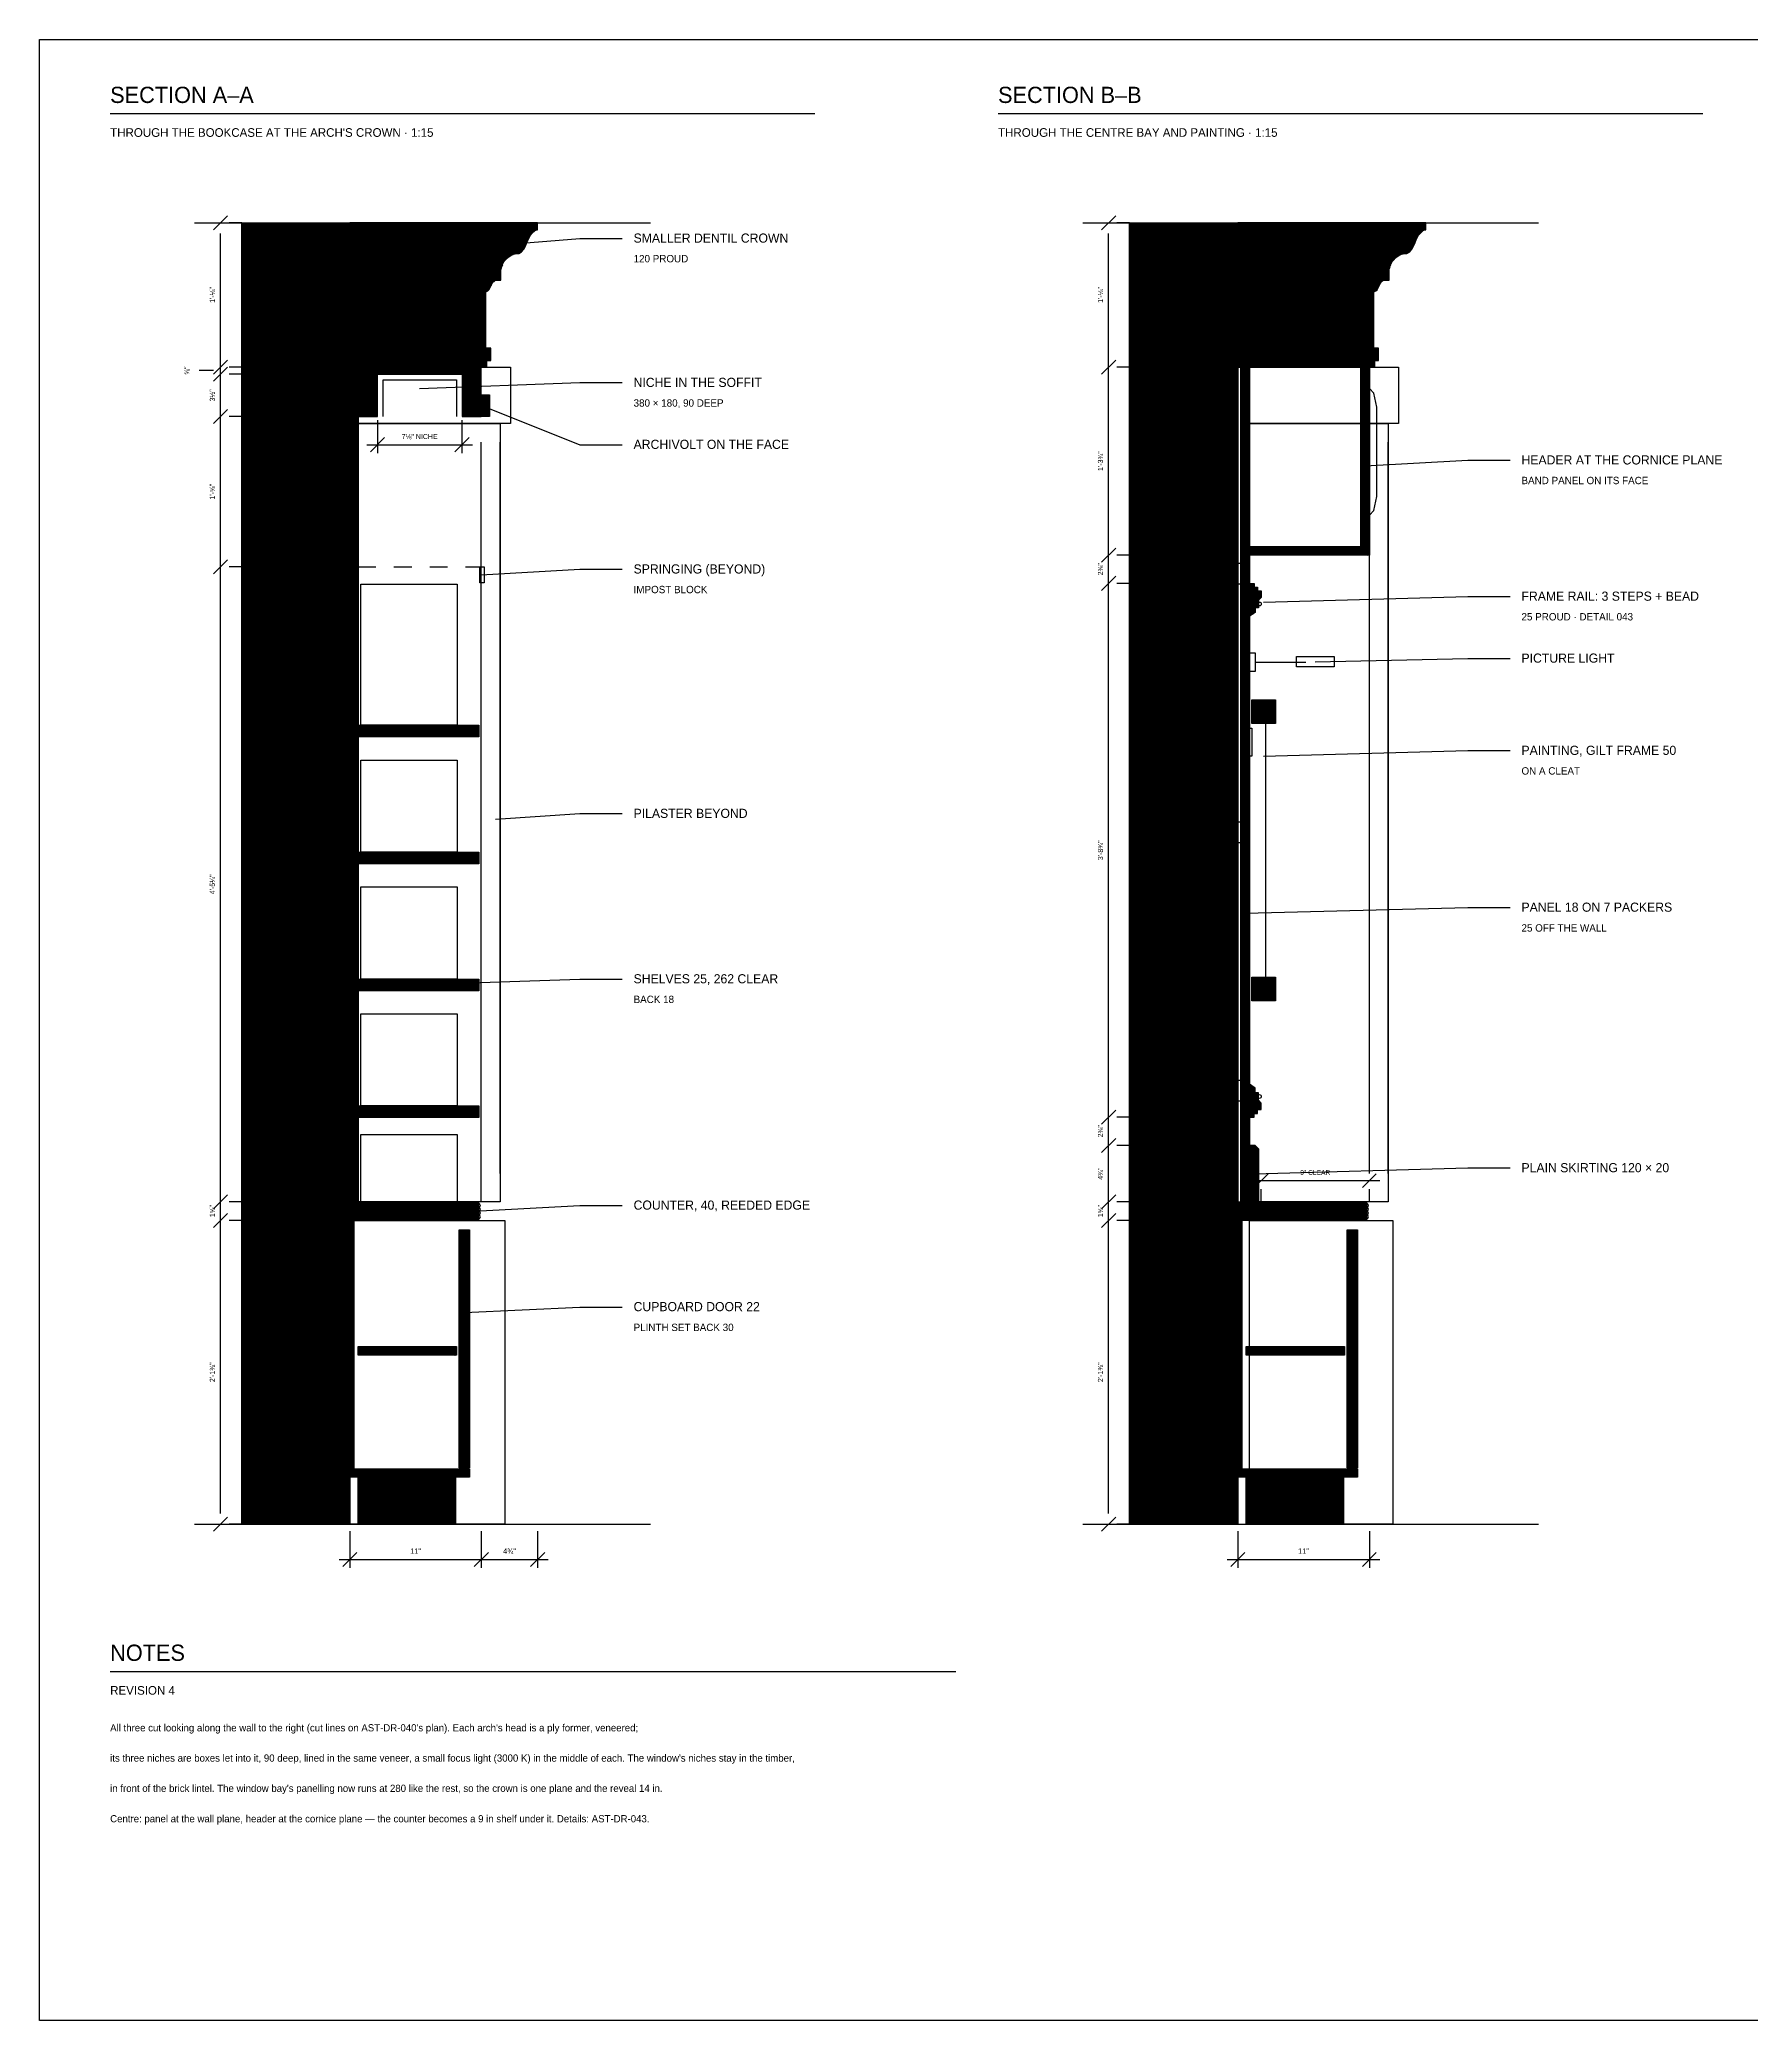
# Model space of a CAD drawing. Header units: inches. Extents: x 0.3 to 16.2, y 0.3 to 11.4.
# Drawn here: x 0.31 to 9.87, y 0.31 to 11.38 of the extents above; entities that cross this region are included whole.
import ezdxf
from ezdxf.enums import TextEntityAlignment as Align

# ---------------------------------------------------------------- set-up
doc = ezdxf.new("R2010")
doc.units = ezdxf.units.IN
doc.header["$LTSCALE"] = 0.009843
doc.header["$MEASUREMENT"] = 0
doc.linetypes.add('DASHED', pattern=[0.6, 0.5, -0.1])
for name, color, linetype in [('GEOMETRY', 7, 'Continuous'), ('HATCH', 8, 'Continuous'), ('TEXT', 7, 'Continuous')]:
    doc.layers.add(name, color=color, linetype=linetype)

msp = doc.modelspace()

# ---------------------------------------------------------------- hatches: boundary and pattern name
at = {"layer": 'HATCH'}
h = msp.add_hatch(dxfattribs=at)
h.set_pattern_fill('ANSI31', scale=0.01574803)
h.paths.add_polyline_path([(1.444, 10.354), (2.047, 10.354), (2.047, 3.087), (1.444, 3.087), (1.444, 10.354)])
h = msp.add_hatch(dxfattribs=at)
h.set_pattern_fill('ANSI31', scale=0.01574803)
h.paths.add_polyline_path([(2.782, 9.549), (2.814, 9.549), (2.814, 9.585), (2.835, 9.585), (2.835, 9.654), (2.808, 9.654), (2.808, 9.969), (2.825, 9.981), (2.835, 9.999), (2.844, 10.019), (2.861, 10.034), (2.892, 10.034), (2.892, 10.092), (2.907, 10.135), (2.932, 10.163), (2.963, 10.179), (2.992, 10.184), (3.019, 10.207), (3.037, 10.245), (3.056, 10.286), (3.087, 10.315), (3.097, 10.315), (3.097, 10.354), (2.047, 10.354), (2.047, 9.549), (2.782, 9.549)])
h = msp.add_hatch(dxfattribs=at)
h.set_pattern_fill('ANSI31', scale=0.01574803)
h.paths.add_polyline_path([(6.404, 10.354), (7.008, 10.354), (7.008, 3.087), (6.404, 3.087), (6.404, 10.354)])
h = msp.add_hatch(dxfattribs=at)
h.set_pattern_fill('ANSI31', scale=0.01574803)
h.paths.add_polyline_path([(7.743, 9.549), (7.774, 9.549), (7.774, 9.585), (7.795, 9.585), (7.795, 9.654), (7.769, 9.654), (7.769, 9.969), (7.786, 9.981), (7.795, 9.999), (7.804, 10.019), (7.822, 10.034), (7.853, 10.034), (7.853, 10.092), (7.868, 10.135), (7.893, 10.163), (7.923, 10.179), (7.953, 10.184), (7.98, 10.207), (7.998, 10.245), (8.017, 10.286), (8.047, 10.315), (8.058, 10.315), (8.058, 10.354), (7.008, 10.354), (7.008, 9.549), (7.743, 9.549)])
h = msp.add_hatch(dxfattribs=at)
h.set_pattern_fill('ANSI31', scale=0.01574803)
h.paths.add_polyline_path([(2.094, 9.273), (2.202, 9.273), (2.202, 9.509), (2.675, 9.509), (2.675, 9.273), (2.782, 9.273), (2.782, 9.549), (2.047, 9.549), (2.047, 9.273), (2.094, 9.273)])
h = msp.add_hatch(dxfattribs=at)
h.set_pattern_fill('ANSI31', scale=0.01574803)
h.paths.add_polyline_path([(7.026, 9.549), (7.073, 9.549), (7.073, 4.887), (7.026, 4.887), (7.026, 9.549)])
h = msp.add_hatch(dxfattribs=at)
h.set_pattern_fill('ANSI31', scale=0.01574803)
h.paths.add_polyline_path([(7.696, 9.549), (7.743, 9.549), (7.743, 8.499), (7.696, 8.499), (7.696, 9.549)])
h = msp.add_hatch(dxfattribs=at)
h.set_pattern_fill('ANSI31', scale=0.01574803)
h.paths.add_polyline_path([(2.782, 9.394), (2.829, 9.394), (2.829, 9.273), (2.782, 9.273), (2.782, 9.394)])
h = msp.add_hatch(dxfattribs=at)
h.set_pattern_fill('ANSI31', scale=0.01574803)
h.paths.add_polyline_path([(2.047, 9.273), (2.094, 9.273), (2.094, 4.887), (2.047, 4.887), (2.047, 9.273)])
h = msp.add_hatch(dxfattribs=at)
h.set_pattern_fill('ANSI31', scale=0.01574803)
h.paths.add_polyline_path([(7.073, 8.546), (7.743, 8.546), (7.743, 8.499), (7.073, 8.499), (7.073, 8.546)])
h = msp.add_hatch(dxfattribs=at)
h.set_pattern_fill('ANSI31', scale=0.01574803)
h.paths.add_polyline_path([(7.073, 8.341), (7.1, 8.341), (7.1, 8.32), (7.118, 8.32), (7.118, 8.299), (7.139, 8.299), (7.139, 8.262), (7.123, 8.247), (7.123, 8.205), (7.105, 8.205), (7.105, 8.178), (7.073, 8.157), (7.073, 8.341)])
h = msp.add_hatch(dxfattribs=at)
h.set_pattern_fill('ANSI31', scale=0.01574803)
h.paths.add_polyline_path([(7.087, 7.69), (7.218, 7.69), (7.218, 7.559), (7.087, 7.559), (7.087, 7.69)])
h = msp.add_hatch(dxfattribs=at)
h.set_pattern_fill('ANSI31', scale=0.01574803)
h.paths.add_polyline_path([(2.094, 7.549), (2.769, 7.549), (2.769, 7.483), (2.094, 7.483), (2.094, 7.549)])
h = msp.add_hatch(dxfattribs=at)
h.set_pattern_fill('ANSI31', scale=0.01574803)
h.paths.add_polyline_path([(2.094, 6.84), (2.769, 6.84), (2.769, 6.774), (2.094, 6.774), (2.094, 6.84)])
h = msp.add_hatch(dxfattribs=at)
h.set_pattern_fill('ANSI31', scale=0.01574803)
h.paths.add_polyline_path([(2.094, 6.131), (2.769, 6.131), (2.769, 6.066), (2.094, 6.066), (2.094, 6.131)])
h = msp.add_hatch(dxfattribs=at)
h.set_pattern_fill('ANSI31', scale=0.01574803)
h.paths.add_polyline_path([(7.087, 6.142), (7.218, 6.142), (7.218, 6.01), (7.087, 6.01), (7.087, 6.142)])
h = msp.add_hatch(dxfattribs=at)
h.set_pattern_fill('ANSI31', scale=0.01574803)
h.paths.add_polyline_path([(7.073, 5.36), (7.1, 5.36), (7.1, 5.381), (7.118, 5.381), (7.118, 5.402), (7.139, 5.402), (7.139, 5.438), (7.123, 5.454), (7.123, 5.496), (7.105, 5.496), (7.105, 5.522), (7.073, 5.543), (7.073, 5.36)])
h = msp.add_hatch(dxfattribs=at)
h.set_pattern_fill('ANSI31', scale=0.01574803)
h.paths.add_polyline_path([(2.094, 5.423), (2.769, 5.423), (2.769, 5.357), (2.094, 5.357), (2.094, 5.423)])
h = msp.add_hatch(dxfattribs=at)
h.set_pattern_fill('ANSI31', scale=0.01574803)
h.paths.add_polyline_path([(7.073, 4.887), (7.126, 4.887), (7.126, 5.181), (7.105, 5.202), (7.073, 5.202), (7.073, 4.887)])
h = msp.add_hatch(dxfattribs=at)
h.set_pattern_fill('ANSI31', scale=0.01574803)
h.paths.add_polyline_path([(2.047, 4.887), (2.766, 4.887), (2.766, 4.782), (2.047, 4.782), (2.047, 4.887)])
h = msp.add_hatch(dxfattribs=at)
h.set_pattern_fill('ANSI31', scale=0.01574803)
h.paths.add_polyline_path([(7.008, 4.887), (7.727, 4.887), (7.727, 4.782), (7.008, 4.782), (7.008, 4.887)])
h = msp.add_hatch(dxfattribs=at)
h.set_pattern_fill('ANSI31', scale=0.01574803)
h.paths.add_polyline_path([(2.047, 4.782), (2.071, 4.782), (2.071, 3.396), (2.047, 3.396), (2.047, 4.782)])
h = msp.add_hatch(dxfattribs=at)
h.set_pattern_fill('ANSI31', scale=0.01574803)
h.paths.add_polyline_path([(7.008, 4.782), (7.031, 4.782), (7.031, 3.396), (7.008, 3.396), (7.008, 4.782)])
h = msp.add_hatch(dxfattribs=at)
h.set_pattern_fill('ANSI31', scale=0.01574803)
h.paths.add_polyline_path([(2.659, 4.73), (2.717, 4.73), (2.717, 3.402), (2.659, 3.402), (2.659, 4.73)])
h = msp.add_hatch(dxfattribs=at)
h.set_pattern_fill('ANSI31', scale=0.01574803)
h.paths.add_polyline_path([(7.619, 4.73), (7.677, 4.73), (7.677, 3.402), (7.619, 3.402), (7.619, 4.73)])
h = msp.add_hatch(dxfattribs=at)
h.set_pattern_fill('ANSI31', scale=0.01574803)
h.paths.add_polyline_path([(2.094, 4.079), (2.643, 4.079), (2.643, 4.031), (2.094, 4.031), (2.094, 4.079)])
h = msp.add_hatch(dxfattribs=at)
h.set_pattern_fill('ANSI31', scale=0.01574803)
h.paths.add_polyline_path([(7.055, 4.079), (7.604, 4.079), (7.604, 4.031), (7.055, 4.031), (7.055, 4.079)])
h = msp.add_hatch(dxfattribs=at)
h.set_pattern_fill('ANSI31', scale=0.01574803)
h.paths.add_polyline_path([(2.047, 3.396), (2.717, 3.396), (2.717, 3.349), (2.047, 3.349), (2.047, 3.396)])
h = msp.add_hatch(dxfattribs=at)
h.set_pattern_fill('ANSI31', scale=0.01574803)
h.paths.add_polyline_path([(2.094, 3.349), (2.638, 3.349), (2.638, 3.087), (2.094, 3.087), (2.094, 3.349)])
h = msp.add_hatch(dxfattribs=at)
h.set_pattern_fill('ANSI31', scale=0.01574803)
h.paths.add_polyline_path([(7.008, 3.396), (7.677, 3.396), (7.677, 3.349), (7.008, 3.349), (7.008, 3.396)])
h = msp.add_hatch(dxfattribs=at)
h.set_pattern_fill('ANSI31', scale=0.01574803)
h.paths.add_polyline_path([(7.055, 3.349), (7.598, 3.349), (7.598, 3.087), (7.055, 3.087), (7.055, 3.349)])

# ---------------------------------------------------------------- linework, layer by layer
at = {"layer": 'GEOMETRY'}
for p, q in [((0.709, 10.965), (4.646, 10.965)), ((5.669, 10.965), (9.606, 10.965)), ((1.181, 10.354), (3.727, 10.354)), ((1.286, 10.315), (1.365, 10.394)), ((1.326, 3.146), (1.326, 10.295)), ((1.444, 10.354), (1.373, 10.354)), ((6.142, 10.354), (8.688, 10.354)), ((6.247, 10.315), (6.326, 10.394)), ((6.286, 3.146), (6.286, 10.295)), ((6.404, 10.354), (6.333, 10.354)), ((2.861, 10.045), (2.892, 10.045)), ((7.822, 10.045), (7.853, 10.045)), ((1.286, 9.509), (1.365, 9.588)), ((1.286, 9.47), (1.365, 9.548)), ((1.444, 9.548), (1.373, 9.548)), ((6.247, 9.509), (6.326, 9.588)), ((6.404, 9.548), (6.333, 9.548)), ((1.444, 9.509), (1.373, 9.509)), ((1.286, 9.233), (1.365, 9.312)), ((2.829, 9.315), (2.808, 9.315)), ((1.444, 9.273), (1.373, 9.273)), ((2.202, 9.253), (2.202, 9.068)), ((2.674, 9.253), (2.674, 9.068)), ((2.143, 9.115), (2.733, 9.115)), ((2.163, 9.076), (2.241, 9.155)), ((2.635, 9.076), (2.714, 9.155)), ((2.782, 5.045), (2.782, 9.129)), ((2.887, 5.045), (2.887, 9.129)), ((7.743, 5.045), (7.743, 9.129)), ((7.848, 5.045), (7.848, 9.129)), ((6.247, 8.459), (6.326, 8.538)), ((1.286, 8.394), (1.365, 8.472)), ((1.444, 8.433), (1.373, 8.433)), ((2.782, 4.887), (2.782, 8.433)), ((6.404, 8.499), (6.333, 8.499)), ((6.247, 8.302), (6.326, 8.381)), ((6.404, 8.341), (6.333, 8.341)), ((7.105, 7.9), (7.388, 7.9)), ((7.165, 6.142), (7.165, 7.559)), ((6.247, 5.32), (6.326, 5.399)), ((6.404, 5.359), (6.333, 5.359)), ((6.247, 5.163), (6.326, 5.241)), ((6.404, 5.202), (6.333, 5.202)), ((7.08, 5.005), (7.802, 5.005)), ((7.1, 4.966), (7.178, 5.044)), ((7.704, 4.966), (7.782, 5.044)), ((1.286, 4.848), (1.365, 4.926)), ((1.444, 4.887), (1.373, 4.887)), ((6.247, 4.848), (6.326, 4.926)), ((6.404, 4.887), (6.333, 4.887)), ((7.139, 4.887), (7.139, 4.958)), ((7.743, 4.887), (7.743, 4.958)), ((1.286, 4.743), (1.365, 4.822)), ((1.444, 4.782), (1.373, 4.782)), ((6.247, 4.743), (6.326, 4.822)), ((6.404, 4.782), (6.333, 4.782)), ((1.286, 3.047), (1.365, 3.126)), ((6.247, 3.047), (6.326, 3.126)), ((1.181, 3.087), (3.727, 3.087)), ((1.444, 3.087), (1.373, 3.087)), ((2.047, 3.047), (2.047, 2.843)), ((2.782, 3.047), (2.782, 2.843)), ((3.097, 3.047), (3.097, 2.843)), ((6.142, 3.087), (8.688, 3.087)), ((6.404, 3.087), (6.333, 3.087)), ((7.008, 3.047), (7.008, 2.843)), ((7.743, 3.047), (7.743, 2.843)), ((1.988, 2.89), (3.156, 2.89)), ((2.008, 2.85), (2.087, 2.929)), ((2.743, 2.85), (2.822, 2.929)), ((3.058, 2.85), (3.137, 2.929)), ((6.949, 2.89), (7.802, 2.89)), ((6.969, 2.85), (7.047, 2.929)), ((7.704, 2.85), (7.782, 2.929)), ((0.709, 2.264), (5.433, 2.264))]:
    msp.add_line(p, q, dxfattribs=at)
at = {"layer": 'GEOMETRY', "linetype": 'DASHED'}
for p, q in [((1.286, 9.529), (1.207, 9.529)), ((2.094, 8.433), (2.782, 8.433))]:
    msp.add_line(p, q, dxfattribs=at)
at = {"layer": 'GEOMETRY'}
for points in [[(0.315, 11.378), (16.22, 11.378), (16.22, 0.315), (0.315, 0.315), (0.315, 11.378)], [(1.444, 10.354), (2.047, 10.354), (2.047, 3.087), (1.444, 3.087), (1.444, 10.354)], [(3.087, 10.315), (3.097, 10.315), (3.097, 10.354), (2.047, 10.354), (2.047, 9.549), (2.782, 9.549)], [(3.087, 10.315), (3.097, 10.315), (3.097, 10.354), (2.047, 10.354), (2.047, 9.549), (2.782, 9.549)], [(6.404, 10.354), (7.008, 10.354), (7.008, 3.087), (6.404, 3.087), (6.404, 10.354)], [(8.047, 10.315), (8.058, 10.315), (8.058, 10.354), (7.008, 10.354), (7.008, 9.549), (7.743, 9.549)], [(8.047, 10.315), (8.058, 10.315), (8.058, 10.354), (7.008, 10.354), (7.008, 9.549), (7.743, 9.549)], [(2.94, 10.236), (3.333, 10.268), (3.57, 10.268)], [(2.861, 10.034), (2.892, 10.034), (2.892, 10.092)], [(2.861, 10.034), (2.892, 10.034), (2.892, 10.092)], [(7.822, 10.034), (7.853, 10.034), (7.853, 10.092)], [(7.822, 10.034), (7.853, 10.034), (7.853, 10.092)], [(2.782, 9.549), (2.814, 9.549), (2.814, 9.585), (2.835, 9.585), (2.835, 9.654), (2.808, 9.654), (2.808, 9.969)], [(2.782, 9.549), (2.814, 9.549), (2.814, 9.585), (2.835, 9.585), (2.835, 9.654), (2.808, 9.654), (2.808, 9.969)], [(7.743, 9.549), (7.774, 9.549), (7.774, 9.585), (7.795, 9.585), (7.795, 9.654), (7.769, 9.654), (7.769, 9.969)], [(7.743, 9.549), (7.774, 9.549), (7.774, 9.585), (7.795, 9.585), (7.795, 9.654), (7.769, 9.654), (7.769, 9.969)], [(2.047, 9.549), (2.945, 9.549), (2.945, 9.234), (2.047, 9.234), (2.047, 9.549)], [(2.094, 9.273), (2.202, 9.273), (2.202, 9.509), (2.675, 9.509), (2.675, 9.273), (2.782, 9.273), (2.782, 9.549), (2.047, 9.549), (2.047, 9.273), (2.094, 9.273)], [(7.026, 9.549), (7.073, 9.549), (7.073, 4.887), (7.026, 4.887), (7.026, 9.549)], [(7.073, 9.549), (7.906, 9.549), (7.906, 9.234), (7.073, 9.234), (7.073, 9.549)], [(7.696, 9.549), (7.743, 9.549), (7.743, 8.499), (7.696, 8.499), (7.696, 9.549)], [(2.234, 9.273), (2.234, 9.478), (2.643, 9.478), (2.643, 9.273)], [(2.438, 9.43), (3.333, 9.462), (3.57, 9.462)], [(7.743, 8.722), (7.769, 8.748), (7.785, 8.827), (7.785, 9.325), (7.769, 9.404), (7.743, 9.43)], [(2.782, 9.394), (2.829, 9.394), (2.829, 9.273), (2.782, 9.273), (2.782, 9.394)], [(2.808, 9.326), (3.333, 9.115), (3.57, 9.115)], [(2.047, 9.273), (2.094, 9.273), (2.094, 4.887), (2.047, 4.887), (2.047, 9.273)], [(2.047, 9.234), (2.887, 9.234), (2.887, 4.887), (2.047, 4.887), (2.047, 9.234)], [(7.073, 9.234), (7.848, 9.234), (7.848, 4.887), (7.073, 4.887), (7.073, 9.234)], [(7.719, 8.997), (8.294, 9.029), (8.53, 9.029)], [(7.073, 8.546), (7.743, 8.546), (7.743, 8.499), (7.073, 8.499), (7.073, 8.546)], [(2.774, 8.433), (2.798, 8.433), (2.798, 8.344), (2.774, 8.344), (2.774, 8.433)], [(2.782, 8.389), (3.333, 8.42), (3.57, 8.42)], [(7.008, 8.454), (7.026, 8.454), (7.026, 8.336), (7.008, 8.336), (7.008, 8.454)], [(2.11, 8.336), (2.648, 8.336), (2.648, 7.549), (2.11, 7.549), (2.11, 8.336)], [(7.073, 8.341), (7.1, 8.341), (7.1, 8.32), (7.118, 8.32), (7.118, 8.299), (7.139, 8.299), (7.139, 8.262), (7.123, 8.247), (7.123, 8.205), (7.105, 8.205), (7.105, 8.178), (7.073, 8.157), (7.073, 8.341)], [(7.152, 8.236), (8.294, 8.268), (8.53, 8.268)], [(7.073, 7.953), (7.105, 7.953), (7.105, 7.848), (7.073, 7.848), (7.073, 7.953)], [(7.336, 7.932), (7.546, 7.932), (7.546, 7.874), (7.336, 7.874), (7.336, 7.932)], [(7.441, 7.903), (8.294, 7.921), (8.53, 7.921)], [(7.087, 7.69), (7.218, 7.69), (7.218, 7.559), (7.087, 7.559), (7.087, 7.69)], [(2.094, 7.549), (2.769, 7.549), (2.769, 7.483), (2.094, 7.483), (2.094, 7.549)], [(7.073, 7.533), (7.087, 7.533), (7.087, 7.375), (7.073, 7.375), (7.073, 7.533)], [(2.11, 7.354), (2.648, 7.354), (2.648, 6.84), (2.11, 6.84), (2.11, 7.354)], [(7.152, 7.375), (8.294, 7.407), (8.53, 7.407)], [(2.861, 7.024), (3.333, 7.055), (3.57, 7.055)], [(7.008, 7.01), (7.026, 7.01), (7.026, 6.892), (7.008, 6.892), (7.008, 7.01)], [(2.094, 6.84), (2.769, 6.84), (2.769, 6.774), (2.094, 6.774), (2.094, 6.84)], [(2.11, 6.646), (2.648, 6.646), (2.648, 6.131), (2.11, 6.131), (2.11, 6.646)], [(7.05, 6.499), (8.294, 6.53), (8.53, 6.53)], [(2.094, 6.131), (2.769, 6.131), (2.769, 6.066), (2.094, 6.066), (2.094, 6.131)], [(2.441, 6.1), (3.333, 6.131), (3.57, 6.131)], [(7.087, 6.142), (7.218, 6.142), (7.218, 6.01), (7.087, 6.01), (7.087, 6.142)], [(2.11, 5.937), (2.648, 5.937), (2.648, 5.423), (2.11, 5.423), (2.11, 5.937)], [(7.008, 5.567), (7.026, 5.567), (7.026, 5.449), (7.008, 5.449), (7.008, 5.567)], [(7.073, 5.36), (7.1, 5.36), (7.1, 5.381), (7.118, 5.381), (7.118, 5.402), (7.139, 5.402), (7.139, 5.438), (7.123, 5.454), (7.123, 5.496), (7.105, 5.496), (7.105, 5.522), (7.073, 5.543), (7.073, 5.36)], [(2.094, 5.423), (2.769, 5.423), (2.769, 5.357), (2.094, 5.357), (2.094, 5.423)], [(2.11, 5.263), (2.648, 5.263), (2.648, 4.887), (2.11, 4.887), (2.11, 5.263)], [(7.073, 4.887), (7.126, 4.887), (7.126, 5.181), (7.105, 5.202), (7.073, 5.202), (7.073, 4.887)], [(7.1, 5.044), (8.294, 5.076), (8.53, 5.076)], [(2.047, 4.887), (2.766, 4.887), (2.766, 4.782), (2.047, 4.782), (2.047, 4.887)], [(7.008, 4.887), (7.727, 4.887), (7.727, 4.782), (7.008, 4.782), (7.008, 4.887)], [(2.047, 4.782), (2.913, 4.782), (2.913, 3.087), (2.047, 3.087), (2.047, 4.782)], [(2.047, 4.782), (2.071, 4.782), (2.071, 3.396), (2.047, 3.396), (2.047, 4.782)], [(2.743, 4.835), (3.333, 4.866), (3.57, 4.866)], [(7.008, 4.782), (7.031, 4.782), (7.031, 3.396), (7.008, 3.396), (7.008, 4.782)], [(7.073, 4.782), (7.874, 4.782), (7.874, 3.087), (7.073, 3.087), (7.073, 4.782)], [(2.659, 4.73), (2.717, 4.73), (2.717, 3.402), (2.659, 3.402), (2.659, 4.73)], [(7.619, 4.73), (7.677, 4.73), (7.677, 3.402), (7.619, 3.402), (7.619, 4.73)], [(2.688, 4.268), (3.333, 4.299), (3.57, 4.299)], [(2.094, 4.079), (2.643, 4.079), (2.643, 4.031), (2.094, 4.031), (2.094, 4.079)], [(7.055, 4.079), (7.604, 4.079), (7.604, 4.031), (7.055, 4.031), (7.055, 4.079)], [(2.047, 3.396), (2.717, 3.396), (2.717, 3.349), (2.047, 3.349), (2.047, 3.396)], [(2.094, 3.349), (2.638, 3.349), (2.638, 3.087), (2.094, 3.087), (2.094, 3.349)], [(7.008, 3.396), (7.677, 3.396), (7.677, 3.349), (7.008, 3.349), (7.008, 3.396)], [(7.055, 3.349), (7.598, 3.349), (7.598, 3.087), (7.055, 3.087), (7.055, 3.349)]]:
    msp.add_lwpolyline(points, dxfattribs=at)
for centre in [(7.129, 8.226), (7.129, 5.475)]:
    msp.add_circle(centre, 0.0105, dxfattribs=at)
for points in [[(2.992, 10.184), (3.039, 10.199), (3.034, 10.289), (3.087, 10.315)], [(2.992, 10.184), (3.039, 10.199), (3.034, 10.289), (3.087, 10.315)], [(7.953, 10.184), (8, 10.199), (7.995, 10.289), (8.047, 10.315)], [(7.953, 10.184), (8, 10.199), (7.995, 10.289), (8.047, 10.315)], [(2.892, 10.092), (2.903, 10.16), (2.955, 10.184), (2.992, 10.184)], [(2.892, 10.092), (2.903, 10.16), (2.955, 10.184), (2.992, 10.184)], [(7.853, 10.092), (7.864, 10.16), (7.916, 10.184), (7.953, 10.184)], [(7.853, 10.092), (7.864, 10.16), (7.916, 10.184), (7.953, 10.184)], [(2.808, 9.969), (2.84, 9.979), (2.829, 10.018), (2.861, 10.034)], [(2.808, 9.969), (2.84, 9.979), (2.829, 10.018), (2.861, 10.034)], [(7.769, 9.969), (7.801, 9.979), (7.79, 10.018), (7.822, 10.034)], [(7.769, 9.969), (7.801, 9.979), (7.79, 10.018), (7.822, 10.034)]]:
    msp.add_open_spline(points, degree=3, dxfattribs=at)
for points in [[(2.766, 4.856), (2.768, 4.856), (2.77, 4.856), (2.772, 4.857), (2.773, 4.858), (2.775, 4.859), (2.775, 4.861), (2.776, 4.862), (2.777, 4.864), (2.777, 4.866), (2.777, 4.868), (2.776, 4.87), (2.775, 4.871), (2.775, 4.873), (2.773, 4.874), (2.772, 4.875), (2.77, 4.876), (2.768, 4.877), (2.766, 4.877)], [(7.727, 4.856), (7.729, 4.856), (7.731, 4.856), (7.732, 4.857), (7.734, 4.858), (7.735, 4.859), (7.736, 4.861), (7.737, 4.862), (7.738, 4.864), (7.738, 4.866), (7.738, 4.868), (7.737, 4.87), (7.736, 4.871), (7.735, 4.873), (7.734, 4.874), (7.732, 4.875), (7.731, 4.876), (7.729, 4.877), (7.727, 4.877)], [(2.766, 4.835), (2.768, 4.835), (2.77, 4.835), (2.772, 4.836), (2.773, 4.837), (2.775, 4.838), (2.775, 4.84), (2.776, 4.841), (2.777, 4.843), (2.777, 4.845), (2.777, 4.847), (2.776, 4.849), (2.775, 4.85), (2.775, 4.852), (2.773, 4.853), (2.772, 4.854), (2.77, 4.855), (2.768, 4.856), (2.766, 4.856)], [(2.766, 4.814), (2.768, 4.814), (2.77, 4.814), (2.772, 4.815), (2.773, 4.816), (2.775, 4.817), (2.775, 4.819), (2.776, 4.82), (2.777, 4.822), (2.777, 4.824), (2.777, 4.826), (2.776, 4.828), (2.775, 4.829), (2.775, 4.831), (2.773, 4.832), (2.772, 4.833), (2.77, 4.834), (2.768, 4.835), (2.766, 4.835)], [(2.766, 4.793), (2.768, 4.793), (2.77, 4.793), (2.772, 4.794), (2.773, 4.795), (2.775, 4.796), (2.775, 4.798), (2.776, 4.799), (2.777, 4.801), (2.777, 4.803), (2.777, 4.805), (2.776, 4.807), (2.775, 4.808), (2.775, 4.81), (2.773, 4.811), (2.772, 4.812), (2.77, 4.813), (2.768, 4.814), (2.766, 4.814)], [(7.727, 4.835), (7.729, 4.835), (7.731, 4.835), (7.732, 4.836), (7.734, 4.837), (7.735, 4.838), (7.736, 4.84), (7.737, 4.841), (7.738, 4.843), (7.738, 4.845), (7.738, 4.847), (7.737, 4.849), (7.736, 4.85), (7.735, 4.852), (7.734, 4.853), (7.732, 4.854), (7.731, 4.855), (7.729, 4.856), (7.727, 4.856)], [(7.727, 4.814), (7.729, 4.814), (7.731, 4.814), (7.732, 4.815), (7.734, 4.816), (7.735, 4.817), (7.736, 4.819), (7.737, 4.82), (7.738, 4.822), (7.738, 4.824), (7.738, 4.826), (7.737, 4.828), (7.736, 4.829), (7.735, 4.831), (7.734, 4.832), (7.732, 4.833), (7.731, 4.834), (7.729, 4.835), (7.727, 4.835)], [(7.727, 4.793), (7.729, 4.793), (7.731, 4.793), (7.732, 4.794), (7.734, 4.795), (7.735, 4.796), (7.736, 4.798), (7.737, 4.799), (7.738, 4.801), (7.738, 4.803), (7.738, 4.805), (7.737, 4.807), (7.736, 4.808), (7.735, 4.81), (7.734, 4.811), (7.732, 4.812), (7.731, 4.813), (7.729, 4.814), (7.727, 4.814)]]:
    msp.add_open_spline(points, degree=3, knots=[0, 0, 0, 0, 1, 1, 1, 2, 2, 2, 3, 3, 3, 4, 4, 4, 5, 5, 5, 6, 6, 6, 6], dxfattribs=at)

# ---------------------------------------------------------------- texts
at = {"layer": 'TEXT'}
for s, height, p in [('SECTION A–A', 0.09071, (0.709, 11.024)), ('SECTION B–B', 0.09071, (5.669, 11.024)), ("THROUGH THE BOOKCASE AT THE ARCH'S CROWN · 1:15", 0.04819, (0.709, 10.835)), ('THROUGH THE CENTRE BAY AND PAINTING · 1:15', 0.04819, (5.669, 10.835)), ('SMALLER DENTIL CROWN', 0.05102, (3.633, 10.244)), ('120 PROUD', 0.0411, (3.633, 10.134)), ('NICHE IN THE SOFFIT', 0.05102, (3.633, 9.438)), ('380 × 180, 90 DEEP', 0.0411, (3.633, 9.328)), ('ARCHIVOLT ON THE FACE', 0.05102, (3.633, 9.092)), ('HEADER AT THE CORNICE PLANE', 0.05102, (8.593, 9.005)), ('BAND PANEL ON ITS FACE', 0.0411, (8.593, 8.895)), ('SPRINGING (BEYOND)', 0.05102, (3.633, 8.396)), ('IMPOST BLOCK', 0.0411, (3.633, 8.286)), ('FRAME RAIL: 3 STEPS + BEAD', 0.05102, (8.593, 8.244)), ('25 PROUD · DETAIL 043', 0.0411, (8.593, 8.134)), ('PICTURE LIGHT', 0.05102, (8.593, 7.898)), ('PAINTING, GILT FRAME 50', 0.05102, (8.593, 7.383)), ('ON A CLEAT', 0.0411, (8.593, 7.273)), ('PILASTER BEYOND', 0.05102, (3.633, 7.031)), ('PANEL 18 ON 7 PACKERS', 0.05102, (8.593, 6.507)), ('25 OFF THE WALL', 0.0411, (8.593, 6.396)), ('SHELVES 25, 262 CLEAR', 0.05102, (3.633, 6.107)), ('BACK 18', 0.0411, (3.633, 5.997)), ('PLAIN SKIRTING 120 × 20', 0.05102, (8.593, 5.052)), ('COUNTER, 40, REEDED EDGE', 0.05102, (3.633, 4.843)), ('CUPBOARD DOOR 22', 0.05102, (3.633, 4.276)), ('PLINTH SET BACK 30', 0.0411, (3.633, 4.165)), ('NOTES', 0.0907, (0.709, 2.323)), ('REVISION 4', 0.0482, (0.709, 2.134)), ("All three cut looking along the wall to the right (cut lines on AST-DR-040's plan). Each arch's head is a ply former, veneered;", 0.040252, (0.709, 1.929)), ("its three niches are boxes let into it, 90 deep, lined in the same veneer, a small focus light (3000 K) in the middle of each. The window's niches stay in the timber,", 0.040252, (0.709, 1.76)), ("in front of the brick lintel. The window bay's panelling now runs at 280 like the rest, so the crown is one plane and the reveal 14 in.", 0.040252, (0.709, 1.591)), ('Centre: panel at the wall plane, header at the cornice plane — the counter becomes a 9 in shelf under it. Details: AST-DR-043.', 0.040252, (0.709, 1.421))]:
    msp.add_text(s, height=height, dxfattribs=at).set_placement(p)
for s, p in [('1\'-⅛"', (1.294, 9.952)), ('1\'-⅛"', (6.255, 9.952)), ('⅝"', (1.152, 9.529)), ('3½"', (1.294, 9.391)), ('1\'-3¾"', (6.255, 9.024)), ('1\'-⅝"', (1.294, 8.853)), ('2⅜"', (6.255, 8.42)), ('3\'-8¾"', (6.255, 6.85)), ('4\'-5¼"', (1.294, 6.66)), ('2⅜"', (6.255, 5.281)), ('4¾"', (6.255, 5.044)), ('1⅝"', (1.294, 4.835)), ('1⅝"', (6.255, 4.835)), ('2\'-1⅜"', (1.294, 3.935)), ('2\'-1⅜"', (6.255, 3.935))]:
    msp.add_text(s, height=0.0283, rotation=90, dxfattribs=at).set_placement(p, align=Align.CENTER)
for s, height, p in [('7⅛" NICHE', 0.0283, (2.438, 9.147)), ('9" CLEAR', 0.0269, (7.441, 5.037)), ('11"', 0.0298, (2.415, 2.921)), ('4¾"', 0.0298, (2.94, 2.921)), ('11"', 0.0298, (7.375, 2.921))]:
    msp.add_text(s, height=height, dxfattribs=at).set_placement(p, align=Align.CENTER)

doc.saveas('drawing.dxf')
